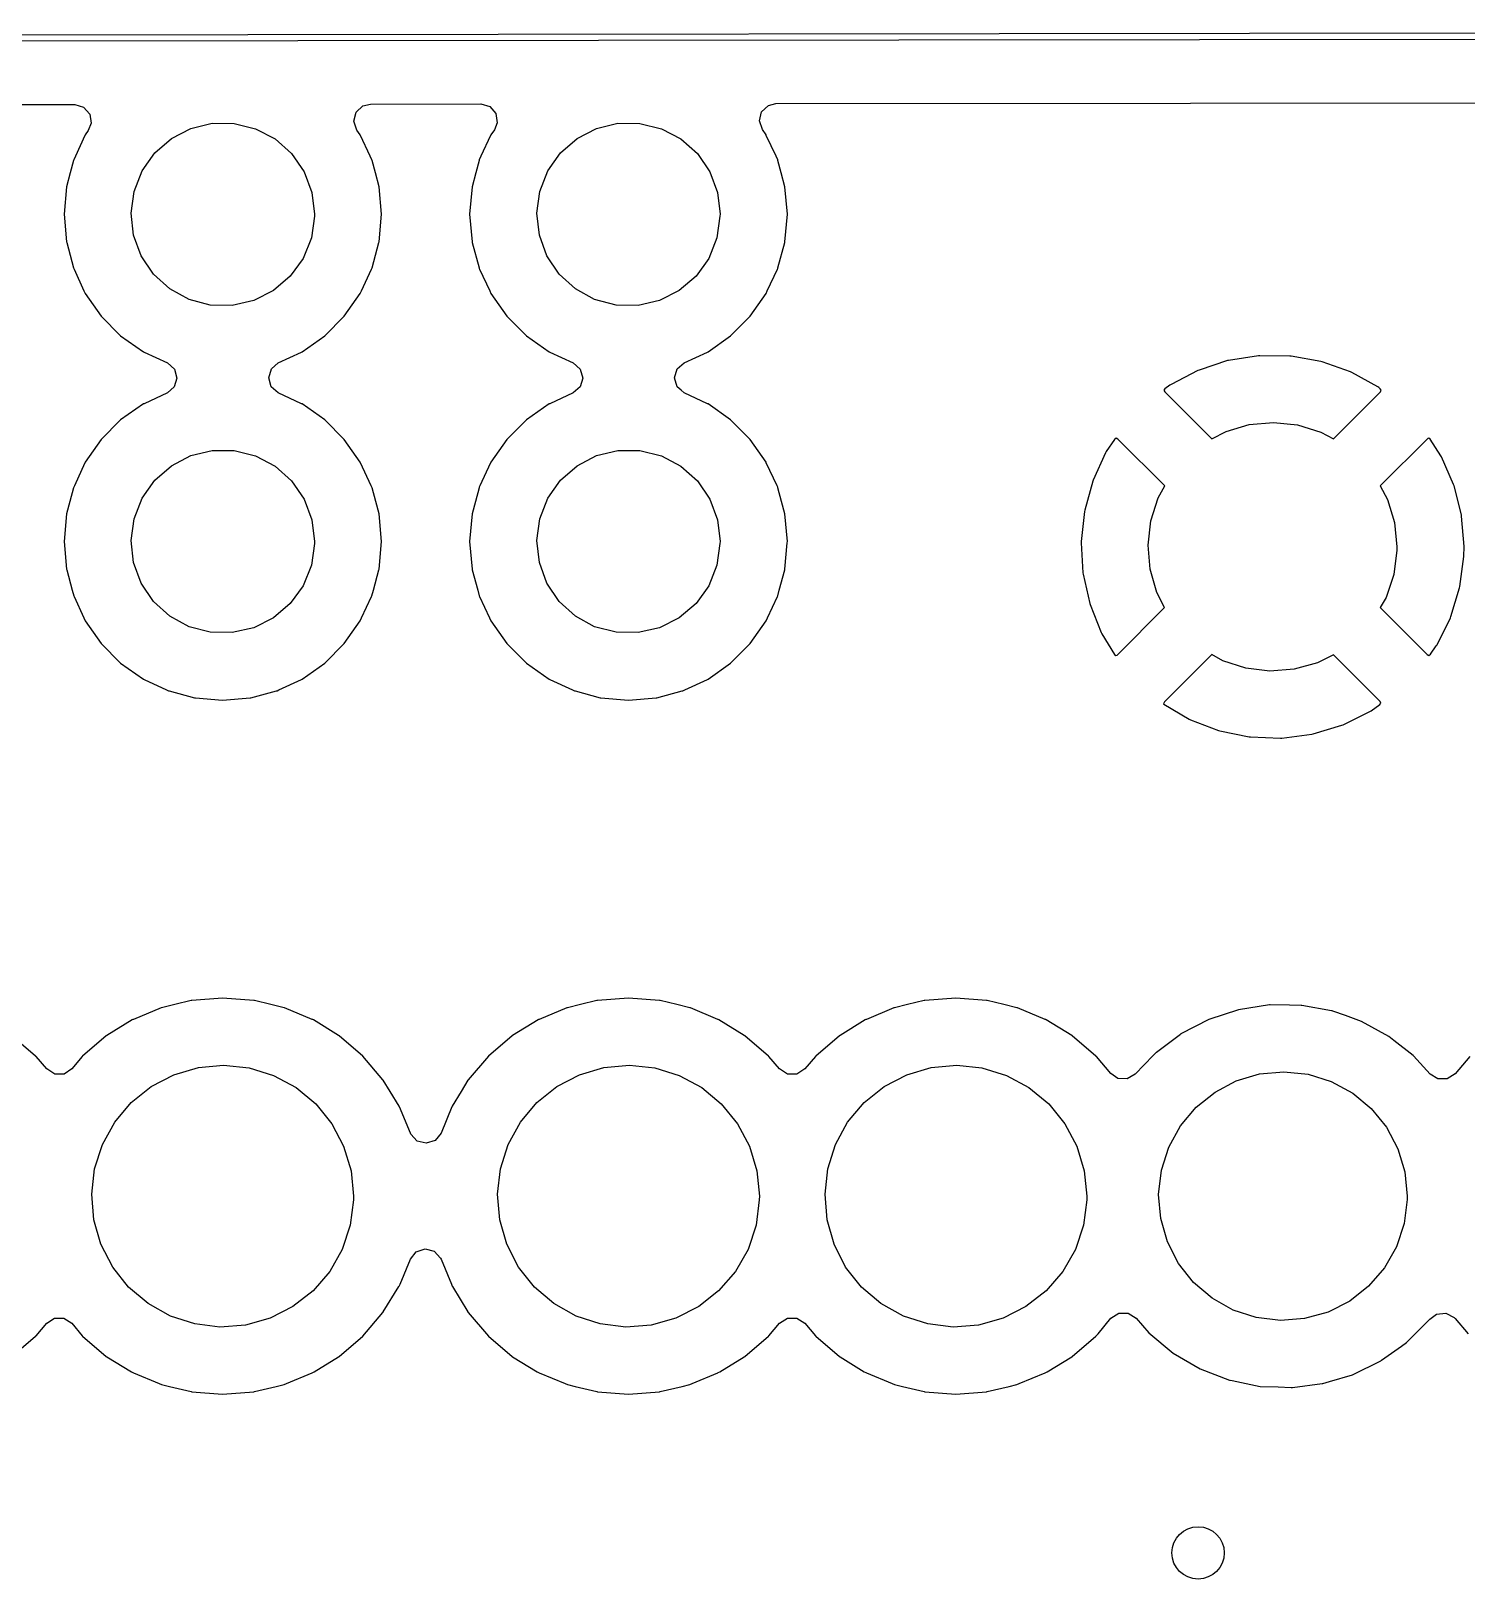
# Model space of a CAD drawing. Extents: x 0.3 to 11.5, y -8.2 to 3.2.
# Drawn here: x 10.3398 to 10.7714, y -1.6843 to -1.2187 of the extents above; entities that cross this region are included whole.
import ezdxf

# ---------------------------------------------------------------- set-up
doc = ezdxf.new("R2010")
doc.units = 0
doc.header["$MEASUREMENT"] = 0
doc.layers.add('BLACK', color=7, linetype='CONTINUOUS')

msp = doc.modelspace()

# ---------------------------------------------------------------- linework, layer by layer
at = {"layer": 'BLACK', "linetype": 'CONTINUOUS'}
for p, q in [((1.06674, -1.23051), (11.303, -1.2187)), ((11.302, -1.22067), (1.06772, -1.23248)), ((10.1319, -1.24106), (10.3529, -1.2408)), ((10.3529, -1.2408), (10.3556, -1.24159)), ((10.3556, -1.24159), (10.3575, -1.2437)), ((10.4376, -1.24314), (10.4396, -1.24123)), ((10.4396, -1.24123), (10.4419, -1.2407)), ((10.4419, -1.2407), (10.4751, -1.24066)), ((10.4751, -1.24066), (10.4778, -1.24144)), ((10.4778, -1.24144), (10.4796, -1.24355)), ((10.5589, -1.24571), (10.5595, -1.243)), ((10.5595, -1.243), (10.5616, -1.24109)), ((10.5616, -1.24109), (10.5638, -1.24056)), ((10.5638, -1.24056), (10.6885, -1.24041)), ((10.6885, -1.24041), (10.8691, -1.24021)), ((10.3579, -1.24646), (10.357, -1.24861)), ((10.3575, -1.2437), (10.3579, -1.24646)), ((10.3878, -1.24799), (10.3943, -1.24644)), ((10.3943, -1.24644), (10.4009, -1.24648)), ((10.4009, -1.24648), (10.4073, -1.24809)), ((10.4369, -1.24586), (10.4376, -1.24314)), ((10.4378, -1.2485), (10.4369, -1.24586)), ((10.48, -1.24632), (10.4792, -1.24847)), ((10.4796, -1.24355), (10.48, -1.24632)), ((10.5099, -1.24799), (10.5163, -1.24644)), ((10.5163, -1.24644), (10.5229, -1.24648)), ((10.5229, -1.24648), (10.5294, -1.24809)), ((10.5598, -1.24836), (10.5589, -1.24571)), ((10.356, -1.25013), (10.3531, -1.25637)), ((10.3561, -1.24994), (10.356, -1.25013)), ((10.356, -1.25013), (10.356, -1.25013)), ((10.357, -1.24861), (10.3561, -1.24994)), ((10.377, -1.25538), (10.382, -1.25103)), ((10.382, -1.25103), (10.3878, -1.24799)), ((10.4073, -1.24809), (10.4132, -1.25119)), ((10.4132, -1.25119), (10.4181, -1.25559)), ((10.4388, -1.24994), (10.4378, -1.2485)), ((10.4389, -1.25013), (10.4388, -1.24994)), ((10.4418, -1.25637), (10.4389, -1.25013)), ((10.4389, -1.25013), (10.4389, -1.25013)), ((10.478, -1.25013), (10.4751, -1.25637)), ((10.4781, -1.24994), (10.478, -1.25013)), ((10.478, -1.25013), (10.478, -1.25013)), ((10.4792, -1.24847), (10.4781, -1.24994)), ((10.499, -1.25538), (10.504, -1.25103)), ((10.504, -1.25103), (10.5099, -1.24799)), ((10.5294, -1.24809), (10.5352, -1.25119)), ((10.5352, -1.25119), (10.5402, -1.25559)), ((10.5609, -1.24994), (10.5598, -1.24836)), ((10.5609, -1.25013), (10.5609, -1.24994)), ((10.5639, -1.25637), (10.5609, -1.25013)), ((10.5609, -1.25013), (10.5609, -1.25013)), ((10.3531, -1.25637), (10.3526, -1.25748)), ((10.3732, -1.2608), (10.377, -1.25538)), ((10.4181, -1.25559), (10.4219, -1.26105)), ((10.4423, -1.25748), (10.4418, -1.25637)), ((10.4751, -1.25637), (10.4746, -1.25748)), ((10.4952, -1.2608), (10.499, -1.25538)), ((10.5402, -1.25559), (10.5439, -1.26105)), ((10.5644, -1.25748), (10.5639, -1.25637)), ((10.3515, -1.26136), (10.3504, -1.26553)), ((10.3525, -1.25769), (10.3515, -1.26136)), ((10.3526, -1.25748), (10.3525, -1.25769)), ((10.3525, -1.25769), (10.3525, -1.25769)), ((10.3708, -1.26697), (10.3732, -1.2608)), ((10.4219, -1.26105), (10.4242, -1.26725)), ((10.4424, -1.25769), (10.4423, -1.25748)), ((10.4434, -1.26136), (10.4424, -1.25769)), ((10.4424, -1.25769), (10.4424, -1.25769)), ((10.4445, -1.26553), (10.4434, -1.26136)), ((10.4736, -1.26136), (10.4725, -1.26553)), ((10.4746, -1.25769), (10.4736, -1.26136)), ((10.4746, -1.25748), (10.4746, -1.25769)), ((10.4746, -1.25769), (10.4746, -1.25769)), ((10.4928, -1.26697), (10.4952, -1.2608)), ((10.5439, -1.26105), (10.5463, -1.26725)), ((10.5644, -1.25769), (10.5644, -1.25748)), ((10.5654, -1.26136), (10.5644, -1.25769)), ((10.5644, -1.25769), (10.5644, -1.25769)), ((10.5665, -1.26553), (10.5654, -1.26136)), ((10.3504, -1.26553), (10.3497, -1.27382)), ((10.4452, -1.27382), (10.4445, -1.26553)), ((10.4725, -1.26553), (10.4717, -1.27382)), ((10.5673, -1.27382), (10.5665, -1.26553)), ((10.3699, -1.27353), (10.3708, -1.26697)), ((10.4242, -1.26725), (10.425, -1.27382)), ((10.4919, -1.27353), (10.4928, -1.26697)), ((10.5463, -1.26725), (10.5471, -1.27382)), ((10.3497, -1.27382), (10.3504, -1.28211)), ((10.3706, -1.28011), (10.3699, -1.27353)), ((10.425, -1.2744), (10.4241, -1.28095)), ((10.425, -1.27382), (10.425, -1.2744)), ((10.4445, -1.28211), (10.4452, -1.27382)), ((10.4717, -1.27382), (10.4725, -1.28211)), ((10.4927, -1.28011), (10.4919, -1.27353)), ((10.547, -1.2744), (10.5461, -1.28095)), ((10.5471, -1.27382), (10.547, -1.2744)), ((10.5665, -1.28211), (10.5673, -1.27382)), ((10.3729, -1.28633), (10.3706, -1.28011)), ((10.4949, -1.28633), (10.4927, -1.28011)), ((10.3504, -1.28211), (10.3505, -1.28232)), ((10.3505, -1.28232), (10.3505, -1.28232)), ((10.3505, -1.28232), (10.3525, -1.28993)), ((10.4241, -1.28095), (10.4216, -1.2871)), ((10.4424, -1.28993), (10.4444, -1.28232)), ((10.4444, -1.28232), (10.4445, -1.28211)), ((10.4444, -1.28232), (10.4444, -1.28232)), ((10.4725, -1.28211), (10.4725, -1.28232)), ((10.4725, -1.28232), (10.4725, -1.28232)), ((10.4725, -1.28232), (10.4746, -1.28993)), ((10.5461, -1.28095), (10.5436, -1.2871)), ((10.5644, -1.28993), (10.5665, -1.28232)), ((10.5665, -1.28232), (10.5665, -1.28211)), ((10.5665, -1.28232), (10.5665, -1.28232)), ((10.3766, -1.29183), (10.3729, -1.28633)), ((10.4216, -1.2871), (10.4177, -1.29247)), ((10.4986, -1.29183), (10.4949, -1.28633)), ((10.5436, -1.2871), (10.5398, -1.29247)), ((10.3525, -1.28993), (10.3526, -1.29015)), ((10.3526, -1.29015), (10.3527, -1.29035)), ((10.3527, -1.29035), (10.3527, -1.29035)), ((10.3527, -1.29035), (10.3557, -1.29689)), ((10.3815, -1.29628), (10.3766, -1.29183)), ((10.4177, -1.29247), (10.4127, -1.29677)), ((10.4392, -1.29689), (10.4422, -1.29035)), ((10.4422, -1.29035), (10.4423, -1.29015)), ((10.4422, -1.29035), (10.4422, -1.29035)), ((10.4423, -1.29015), (10.4424, -1.28993)), ((10.4746, -1.28993), (10.4746, -1.29015)), ((10.4746, -1.29015), (10.4747, -1.29035)), ((10.4747, -1.29035), (10.4747, -1.29035)), ((10.4747, -1.29035), (10.4778, -1.29689)), ((10.5035, -1.29628), (10.4986, -1.29183)), ((10.5398, -1.29247), (10.5347, -1.29677)), ((10.5612, -1.29689), (10.5643, -1.29035)), ((10.5643, -1.29035), (10.5644, -1.29015)), ((10.5643, -1.29035), (10.5643, -1.29035)), ((10.5644, -1.29015), (10.5644, -1.28993)), ((10.3557, -1.29689), (10.3561, -1.2977)), ((10.3561, -1.2977), (10.3609, -1.30452)), ((10.3873, -1.29944), (10.3815, -1.29628)), ((10.4127, -1.29677), (10.4068, -1.29975)), ((10.434, -1.30452), (10.4388, -1.2977)), ((10.4388, -1.2977), (10.4392, -1.29689)), ((10.4778, -1.29689), (10.4781, -1.2977)), ((10.4781, -1.2977), (10.4829, -1.30452)), ((10.5093, -1.29944), (10.5035, -1.29628)), ((10.5347, -1.29677), (10.5288, -1.29975)), ((10.5561, -1.30452), (10.5609, -1.2977)), ((10.5609, -1.2977), (10.5612, -1.29689)), ((10.3937, -1.30112), (10.3873, -1.29944)), ((10.4003, -1.30123), (10.3937, -1.30112)), ((10.4068, -1.29975), (10.4003, -1.30123)), ((10.5158, -1.30112), (10.5093, -1.29944)), ((10.5224, -1.30123), (10.5158, -1.30112)), ((10.5288, -1.29975), (10.5224, -1.30123)), ((10.3609, -1.30452), (10.3667, -1.31041)), ((10.4281, -1.31041), (10.434, -1.30452)), ((10.4829, -1.30452), (10.4888, -1.31041)), ((10.5502, -1.31041), (10.5561, -1.30452)), ((10.3667, -1.31041), (10.3736, -1.31518)), ((10.4213, -1.31518), (10.4281, -1.31041)), ((10.4888, -1.31041), (10.4956, -1.31518)), ((10.5434, -1.31518), (10.5502, -1.31041)), ((10.3736, -1.31518), (10.3738, -1.31527)), ((10.3738, -1.31527), (10.3738, -1.31527)), ((10.3738, -1.31527), (10.3808, -1.31854)), ((10.4141, -1.31854), (10.4211, -1.31527)), ((10.4211, -1.31527), (10.4213, -1.31518)), ((10.4211, -1.31527), (10.4211, -1.31527)), ((10.4956, -1.31518), (10.4958, -1.31527)), ((10.4958, -1.31527), (10.4958, -1.31527)), ((10.4958, -1.31527), (10.5028, -1.31854)), ((10.5362, -1.31854), (10.5432, -1.31527)), ((10.5432, -1.31527), (10.5434, -1.31518)), ((10.5432, -1.31527), (10.5432, -1.31527)), ((10.709, -1.31639), (10.7, -1.31776)), ((10.7094, -1.31636), (10.709, -1.31639)), ((10.7184, -1.31647), (10.7094, -1.31636)), ((10.7188, -1.31651), (10.7184, -1.31647)), ((10.7277, -1.3181), (10.7188, -1.31651)), ((10.3808, -1.31854), (10.3829, -1.32038)), ((10.3829, -1.32038), (10.3836, -1.32307)), ((10.4113, -1.32299), (10.4121, -1.32032)), ((10.4121, -1.32032), (10.4141, -1.31854)), ((10.5028, -1.31854), (10.5049, -1.32038)), ((10.5049, -1.32038), (10.5057, -1.32307)), ((10.5333, -1.32299), (10.5341, -1.32032)), ((10.5341, -1.32032), (10.5362, -1.31854)), ((10.6907, -1.32082), (10.6827, -1.32499)), ((10.6911, -1.32066), (10.6907, -1.32082)), ((10.6997, -1.31785), (10.6911, -1.32066)), ((10.7, -1.31776), (10.6997, -1.31785)), ((10.7281, -1.3182), (10.7277, -1.3181)), ((10.7366, -1.32121), (10.7281, -1.3182)), ((10.737, -1.32138), (10.7366, -1.32121)), ((10.7449, -1.32575), (10.737, -1.32138)), ((10.3828, -1.32575), (10.3808, -1.32753)), ((10.3836, -1.32307), (10.3828, -1.32575)), ((10.412, -1.32568), (10.4113, -1.32299)), ((10.4141, -1.32753), (10.412, -1.32568)), ((10.5049, -1.32575), (10.5028, -1.32753)), ((10.5057, -1.32307), (10.5049, -1.32575)), ((10.5341, -1.32568), (10.5333, -1.32299)), ((10.5353, -1.32677), (10.5341, -1.32568)), ((10.5362, -1.32753), (10.5353, -1.32677)), ((10.6808, -1.32633), (10.6805, -1.32677)), ((10.6805, -1.32677), (10.6808, -1.32726)), ((10.6823, -1.3252), (10.6808, -1.32633)), ((10.6827, -1.32499), (10.6823, -1.3252)), ((10.7452, -1.32597), (10.7449, -1.32575)), ((10.7456, -1.32629), (10.7452, -1.32597)), ((10.7459, -1.32671), (10.7456, -1.32629)), ((10.7457, -1.32721), (10.7459, -1.32671)), ((10.3736, -1.33088), (10.3667, -1.33566)), ((10.3738, -1.33079), (10.3736, -1.33088)), ((10.3808, -1.32753), (10.3738, -1.33079)), ((10.3738, -1.33079), (10.3738, -1.33079)), ((10.4211, -1.33079), (10.4141, -1.32753)), ((10.4213, -1.33088), (10.4211, -1.33079)), ((10.4211, -1.33079), (10.4211, -1.33079)), ((10.4281, -1.33566), (10.4213, -1.33088)), ((10.4956, -1.33088), (10.4888, -1.33566)), ((10.4958, -1.33079), (10.4956, -1.33088)), ((10.5028, -1.32753), (10.4958, -1.33079)), ((10.4958, -1.33079), (10.4958, -1.33079)), ((10.5432, -1.33079), (10.5362, -1.32753)), ((10.5434, -1.33088), (10.5432, -1.33079)), ((10.5432, -1.33079), (10.5432, -1.33079)), ((10.5502, -1.33566), (10.5434, -1.33088)), ((10.6808, -1.32726), (10.6949, -1.34138)), ((10.7315, -1.34139), (10.7457, -1.32721)), ((10.3667, -1.33566), (10.3609, -1.34154)), ((10.434, -1.34154), (10.4281, -1.33566)), ((10.4888, -1.33566), (10.4829, -1.34154)), ((10.5561, -1.34154), (10.5502, -1.33566)), ((10.6949, -1.34138), (10.6992, -1.33914)), ((10.6992, -1.33914), (10.7062, -1.33708)), ((10.7062, -1.33708), (10.7135, -1.33642)), ((10.7135, -1.33642), (10.7207, -1.33718)), ((10.7207, -1.33718), (10.7277, -1.33934)), ((10.7277, -1.33934), (10.7315, -1.34139)), ((10.3609, -1.34154), (10.3561, -1.34836)), ((10.3878, -1.34641), (10.3943, -1.34487)), ((10.3943, -1.34487), (10.4009, -1.3449)), ((10.4009, -1.3449), (10.4073, -1.34652)), ((10.4388, -1.34836), (10.434, -1.34154)), ((10.4829, -1.34154), (10.4781, -1.34836)), ((10.5099, -1.34641), (10.5163, -1.34487)), ((10.5163, -1.34487), (10.5229, -1.3449)), ((10.5229, -1.3449), (10.5294, -1.34652)), ((10.5609, -1.34836), (10.5561, -1.34154)), ((10.6632, -1.3452), (10.663, -1.34555)), ((10.6657, -1.34155), (10.6632, -1.3452)), ((10.6662, -1.34117), (10.6657, -1.34155)), ((10.6667, -1.34142), (10.6662, -1.34117)), ((10.6808, -1.35554), (10.6667, -1.34142)), ((10.7599, -1.3413), (10.7456, -1.35553)), ((10.7602, -1.34113), (10.7599, -1.3413)), ((10.7606, -1.34149), (10.7602, -1.34113)), ((10.7638, -1.34643), (10.7606, -1.34149)), ((10.356, -1.34856), (10.3528, -1.35545)), ((10.3561, -1.34836), (10.356, -1.34856)), ((10.356, -1.34856), (10.356, -1.34856)), ((10.377, -1.3538), (10.382, -1.34945)), ((10.382, -1.34945), (10.3878, -1.34641)), ((10.4073, -1.34652), (10.4132, -1.34961)), ((10.4132, -1.34961), (10.4181, -1.35402)), ((10.4389, -1.34856), (10.4388, -1.34836)), ((10.4421, -1.35545), (10.4389, -1.34856)), ((10.4389, -1.34856), (10.4389, -1.34856)), ((10.478, -1.34856), (10.4748, -1.35545)), ((10.4781, -1.34836), (10.478, -1.34856)), ((10.478, -1.34856), (10.478, -1.34856)), ((10.499, -1.3538), (10.504, -1.34945)), ((10.504, -1.34945), (10.5099, -1.34641)), ((10.5294, -1.34652), (10.5352, -1.34961)), ((10.5352, -1.34961), (10.5402, -1.35402)), ((10.5609, -1.34856), (10.5609, -1.34836)), ((10.5642, -1.35545), (10.5609, -1.34856)), ((10.5609, -1.34856), (10.5609, -1.34856)), ((10.663, -1.34555), (10.6592, -1.35375)), ((10.764, -1.34679), (10.7638, -1.34643)), ((10.7676, -1.35507), (10.764, -1.34679)), ((10.3732, -1.35922), (10.377, -1.3538)), ((10.4181, -1.35402), (10.4219, -1.35948)), ((10.4952, -1.35922), (10.499, -1.3538)), ((10.5402, -1.35402), (10.5439, -1.35948)), ((10.6591, -1.35413), (10.6567, -1.36283)), ((10.6592, -1.35375), (10.6591, -1.35413)), ((10.3525, -1.35612), (10.3507, -1.36283)), ((10.3526, -1.35591), (10.3525, -1.35612)), ((10.3525, -1.35612), (10.3525, -1.35612)), ((10.3528, -1.35545), (10.3526, -1.35591)), ((10.3708, -1.36539), (10.3732, -1.35922)), ((10.4423, -1.35591), (10.4421, -1.35545)), ((10.4424, -1.35612), (10.4423, -1.35591)), ((10.4442, -1.36283), (10.4424, -1.35612)), ((10.4424, -1.35612), (10.4424, -1.35612)), ((10.4746, -1.35612), (10.4728, -1.36283)), ((10.4748, -1.35545), (10.4746, -1.35591)), ((10.4746, -1.35591), (10.4746, -1.35612)), ((10.4746, -1.35612), (10.4746, -1.35612)), ((10.4928, -1.36539), (10.4952, -1.35922)), ((10.5644, -1.35591), (10.5642, -1.35545)), ((10.5644, -1.35612), (10.5644, -1.35591)), ((10.5662, -1.36283), (10.5644, -1.35612)), ((10.5644, -1.35612), (10.5644, -1.35612)), ((10.6766, -1.36604), (10.6788, -1.35908)), ((10.6788, -1.35908), (10.6808, -1.35554)), ((10.7456, -1.35553), (10.7478, -1.35957)), ((10.7678, -1.35545), (10.7676, -1.35507)), ((10.77, -1.36421), (10.7678, -1.35545)), ((10.3504, -1.36395), (10.3497, -1.37224)), ((10.3507, -1.36283), (10.3504, -1.36395)), ((10.4219, -1.35948), (10.4242, -1.36567)), ((10.4445, -1.36395), (10.4442, -1.36283)), ((10.4452, -1.37224), (10.4445, -1.36395)), ((10.4725, -1.36395), (10.4717, -1.37224)), ((10.4728, -1.36283), (10.4725, -1.36395)), ((10.5439, -1.35948), (10.5463, -1.36567)), ((10.5665, -1.36395), (10.5662, -1.36283)), ((10.5673, -1.37224), (10.5665, -1.36395)), ((10.6566, -1.36323), (10.6556, -1.37221)), ((10.6567, -1.36283), (10.6566, -1.36323)), ((10.7478, -1.35957), (10.7499, -1.36655)), ((10.3699, -1.37196), (10.3708, -1.36539)), ((10.4242, -1.36567), (10.425, -1.37224)), ((10.4919, -1.37196), (10.4928, -1.36539)), ((10.5463, -1.36567), (10.5471, -1.37224)), ((10.6758, -1.3733), (10.6766, -1.36604)), ((10.7499, -1.36655), (10.7506, -1.37382)), ((10.77, -1.36461), (10.77, -1.36421)), ((10.7708, -1.37369), (10.77, -1.36461)), ((10.3497, -1.37224), (10.3504, -1.38054)), ((10.3706, -1.37854), (10.3699, -1.37196)), ((10.425, -1.37282), (10.4241, -1.37938)), ((10.425, -1.37224), (10.425, -1.37282)), ((10.4445, -1.38054), (10.4452, -1.37224)), ((10.4717, -1.37224), (10.4725, -1.38054)), ((10.4927, -1.37854), (10.4919, -1.37196)), ((10.547, -1.37282), (10.5461, -1.37938)), ((10.5471, -1.37224), (10.547, -1.37282)), ((10.5665, -1.38054), (10.5672, -1.37261)), ((10.5672, -1.37261), (10.5673, -1.37224)), ((10.6556, -1.37221), (10.6556, -1.37261)), ((10.6556, -1.37261), (10.6561, -1.38163)), ((10.6764, -1.38057), (10.6758, -1.3733)), ((10.7506, -1.37486), (10.7497, -1.38211)), ((10.7506, -1.37382), (10.7506, -1.37486)), ((10.7695, -1.38579), (10.7707, -1.37676)), ((10.7707, -1.3765), (10.7708, -1.37395)), ((10.7707, -1.37676), (10.7707, -1.3765)), ((10.7708, -1.37395), (10.7708, -1.37369)), ((10.3504, -1.38054), (10.3505, -1.38075)), ((10.3505, -1.38075), (10.3505, -1.38075)), ((10.3505, -1.38075), (10.3521, -1.38687)), ((10.3729, -1.38476), (10.3706, -1.37854)), ((10.4241, -1.37938), (10.4216, -1.38552)), ((10.4428, -1.38687), (10.4444, -1.38075)), ((10.4444, -1.38075), (10.4445, -1.38054)), ((10.4444, -1.38075), (10.4444, -1.38075)), ((10.4725, -1.38054), (10.4725, -1.38075)), ((10.4725, -1.38075), (10.4725, -1.38075)), ((10.4725, -1.38075), (10.4742, -1.38687)), ((10.4949, -1.38476), (10.4927, -1.37854)), ((10.5461, -1.37938), (10.5436, -1.38552)), ((10.5648, -1.38687), (10.5665, -1.38075)), ((10.5665, -1.38075), (10.5665, -1.38054)), ((10.5665, -1.38075), (10.5665, -1.38075)), ((10.6561, -1.38163), (10.6562, -1.38203)), ((10.6562, -1.38203), (10.6582, -1.39084)), ((10.6784, -1.38759), (10.6764, -1.38057)), ((10.7497, -1.38211), (10.7474, -1.38903)), ((10.3521, -1.38687), (10.3526, -1.38858)), ((10.3766, -1.39025), (10.3729, -1.38476)), ((10.4216, -1.38552), (10.4177, -1.3909)), ((10.4423, -1.38858), (10.4428, -1.38687)), ((10.4742, -1.38687), (10.4746, -1.38858)), ((10.4986, -1.39025), (10.4949, -1.38476)), ((10.5436, -1.38552), (10.5398, -1.3909)), ((10.5644, -1.38858), (10.5648, -1.38687)), ((10.7668, -1.39483), (10.7694, -1.38619)), ((10.7694, -1.38619), (10.7695, -1.38579)), ((10.3526, -1.38858), (10.3527, -1.38878)), ((10.3527, -1.38878), (10.3527, -1.38878)), ((10.3527, -1.38878), (10.3557, -1.3952)), ((10.3815, -1.39471), (10.3766, -1.39025)), ((10.4177, -1.3909), (10.4127, -1.3952)), ((10.4392, -1.3952), (10.4422, -1.38878)), ((10.4422, -1.38878), (10.4423, -1.38858)), ((10.4422, -1.38878), (10.4422, -1.38878)), ((10.4746, -1.38858), (10.4747, -1.38878)), ((10.4747, -1.38878), (10.4747, -1.38878)), ((10.4747, -1.38878), (10.4777, -1.3952)), ((10.5035, -1.39471), (10.4986, -1.39025)), ((10.5398, -1.3909), (10.5347, -1.3952)), ((10.5613, -1.3952), (10.5643, -1.38878)), ((10.5643, -1.38878), (10.5644, -1.38858)), ((10.5643, -1.38878), (10.5643, -1.38878)), ((10.6582, -1.39084), (10.6583, -1.39123)), ((10.6583, -1.39123), (10.6617, -1.3996)), ((10.6807, -1.39212), (10.6784, -1.38759)), ((10.7474, -1.38903), (10.7456, -1.3921)), ((10.3557, -1.3952), (10.3561, -1.39612)), ((10.3561, -1.39612), (10.3609, -1.40294)), ((10.3873, -1.39787), (10.3815, -1.39471)), ((10.4127, -1.3952), (10.4068, -1.39817)), ((10.434, -1.40294), (10.4388, -1.39612)), ((10.4388, -1.39612), (10.4392, -1.3952)), ((10.4777, -1.3952), (10.4781, -1.39612)), ((10.4781, -1.39612), (10.4829, -1.40294)), ((10.5093, -1.39787), (10.5035, -1.39471)), ((10.5347, -1.3952), (10.5288, -1.39817)), ((10.5561, -1.40294), (10.5609, -1.39612)), ((10.5609, -1.39612), (10.5613, -1.3952)), ((10.6665, -1.40641), (10.6807, -1.39212)), ((10.7456, -1.3921), (10.7597, -1.40622)), ((10.7627, -1.4033), (10.7667, -1.3952)), ((10.7667, -1.3952), (10.7668, -1.39483)), ((10.3937, -1.39955), (10.3873, -1.39787)), ((10.4003, -1.39965), (10.3937, -1.39955)), ((10.4068, -1.39817), (10.4003, -1.39965)), ((10.5158, -1.39955), (10.5093, -1.39787)), ((10.5224, -1.39965), (10.5158, -1.39955)), ((10.5288, -1.39817), (10.5224, -1.39965)), ((10.6617, -1.3996), (10.6619, -1.39996)), ((10.6619, -1.39996), (10.6657, -1.40619)), ((10.3609, -1.40294), (10.3667, -1.40883)), ((10.4281, -1.40883), (10.434, -1.40294)), ((10.4829, -1.40294), (10.4888, -1.40883)), ((10.5502, -1.40883), (10.5561, -1.40294)), ((10.7607, -1.40612), (10.7624, -1.40365)), ((10.7624, -1.40365), (10.7627, -1.4033)), ((10.3667, -1.40883), (10.3736, -1.41361)), ((10.4213, -1.41361), (10.4281, -1.40883)), ((10.4888, -1.40883), (10.4956, -1.41361)), ((10.5434, -1.41361), (10.5502, -1.40883)), ((10.6657, -1.40619), (10.6661, -1.40656)), ((10.6661, -1.40656), (10.6665, -1.40641)), ((10.6949, -1.40624), (10.6807, -1.4205)), ((10.6982, -1.40809), (10.6949, -1.40624)), ((10.7052, -1.41035), (10.6982, -1.40809)), ((10.7124, -1.41121), (10.7052, -1.41035)), ((10.7267, -1.40869), (10.7197, -1.41065)), ((10.7315, -1.40627), (10.7267, -1.40869)), ((10.7456, -1.42034), (10.7315, -1.40627)), ((10.7597, -1.40622), (10.7602, -1.40648)), ((10.7602, -1.40648), (10.7607, -1.40612)), ((10.3736, -1.41361), (10.3738, -1.4137)), ((10.3738, -1.4137), (10.3738, -1.4137)), ((10.3738, -1.4137), (10.3805, -1.41686)), ((10.4143, -1.41686), (10.4211, -1.4137)), ((10.4211, -1.4137), (10.4213, -1.41361)), ((10.4211, -1.4137), (10.4211, -1.4137)), ((10.4956, -1.41361), (10.4958, -1.4137)), ((10.4958, -1.4137), (10.4958, -1.4137)), ((10.4958, -1.4137), (10.5026, -1.41686)), ((10.5364, -1.41686), (10.5432, -1.4137)), ((10.5432, -1.4137), (10.5434, -1.41361)), ((10.5432, -1.4137), (10.5432, -1.4137)), ((10.7197, -1.41065), (10.7124, -1.41121)), ((10.3805, -1.41686), (10.3811, -1.41712)), ((10.3811, -1.41712), (10.3813, -1.41718)), ((10.3813, -1.41718), (10.3813, -1.41718)), ((10.3813, -1.41718), (10.3889, -1.41922)), ((10.3889, -1.41922), (10.3889, -1.41922)), ((10.3889, -1.41922), (10.3892, -1.41928)), ((10.3892, -1.41928), (10.3974, -1.42)), ((10.3974, -1.42), (10.4057, -1.41928)), ((10.4057, -1.41928), (10.4059, -1.41922)), ((10.4059, -1.41922), (10.4136, -1.41718)), ((10.4059, -1.41922), (10.4059, -1.41922)), ((10.4136, -1.41718), (10.4138, -1.41712)), ((10.4136, -1.41718), (10.4136, -1.41718)), ((10.4138, -1.41712), (10.4143, -1.41686)), ((10.5026, -1.41686), (10.5032, -1.41712)), ((10.5032, -1.41712), (10.5034, -1.41718)), ((10.5034, -1.41718), (10.5034, -1.41718)), ((10.5034, -1.41718), (10.511, -1.41922)), ((10.511, -1.41922), (10.511, -1.41922)), ((10.511, -1.41922), (10.5112, -1.41928)), ((10.5112, -1.41928), (10.5195, -1.42)), ((10.5195, -1.42), (10.5278, -1.41928)), ((10.5278, -1.41928), (10.528, -1.41922)), ((10.528, -1.41922), (10.5356, -1.41718)), ((10.528, -1.41922), (10.528, -1.41922)), ((10.5356, -1.41718), (10.5358, -1.41712)), ((10.5356, -1.41718), (10.5356, -1.41718)), ((10.5358, -1.41712), (10.5364, -1.41686)), ((10.6807, -1.4205), (10.6804, -1.42102)), ((10.6804, -1.42102), (10.6805, -1.4212)), ((10.6805, -1.4212), (10.6881, -1.42566)), ((10.7344, -1.42736), (10.7425, -1.42338)), ((10.7425, -1.42338), (10.7429, -1.42318)), ((10.7429, -1.42318), (10.7455, -1.42128)), ((10.7455, -1.42128), (10.7458, -1.42086)), ((10.7458, -1.42086), (10.7456, -1.42034)), ((10.6881, -1.42566), (10.6885, -1.42584)), ((10.6885, -1.42584), (10.6969, -1.42906)), ((10.6969, -1.42906), (10.6973, -1.42917)), ((10.6973, -1.42917), (10.7062, -1.43097)), ((10.7254, -1.4301), (10.734, -1.4275)), ((10.734, -1.4275), (10.7344, -1.42736)), ((10.7062, -1.43097), (10.7066, -1.43102)), ((10.7066, -1.43102), (10.7156, -1.43135)), ((10.7156, -1.43135), (10.716, -1.43133)), ((10.716, -1.43133), (10.725, -1.43018)), ((10.725, -1.43018), (10.7254, -1.4301)), ((10.3789, -1.51251), (10.3706, -1.51594)), ((10.379, -1.51244), (10.3789, -1.51251)), ((10.3789, -1.51251), (10.3789, -1.51251)), ((10.383, -1.5115), (10.379, -1.51244)), ((10.3879, -1.5103), (10.383, -1.5115)), ((10.3881, -1.51025), (10.3879, -1.5103)), ((10.3879, -1.5103), (10.3879, -1.5103)), ((10.3974, -1.50952), (10.3881, -1.51025)), ((10.4068, -1.51025), (10.3974, -1.50952)), ((10.407, -1.5103), (10.4068, -1.51025)), ((10.4119, -1.5115), (10.407, -1.5103)), ((10.407, -1.5103), (10.407, -1.5103)), ((10.4159, -1.51244), (10.4119, -1.5115)), ((10.416, -1.51251), (10.4159, -1.51244)), ((10.4243, -1.51594), (10.416, -1.51251)), ((10.416, -1.51251), (10.416, -1.51251)), ((10.5009, -1.51251), (10.4926, -1.51594)), ((10.5011, -1.51244), (10.5009, -1.51251)), ((10.5009, -1.51251), (10.5009, -1.51251)), ((10.505, -1.5115), (10.5011, -1.51244)), ((10.51, -1.5103), (10.505, -1.5115)), ((10.5102, -1.51025), (10.51, -1.5103)), ((10.51, -1.5103), (10.51, -1.5103)), ((10.5195, -1.50952), (10.5102, -1.51025)), ((10.5288, -1.51025), (10.5195, -1.50952)), ((10.529, -1.5103), (10.5288, -1.51025)), ((10.534, -1.5115), (10.529, -1.5103)), ((10.529, -1.5103), (10.529, -1.5103)), ((10.5379, -1.51244), (10.534, -1.5115)), ((10.5381, -1.51251), (10.5379, -1.51244)), ((10.5464, -1.51594), (10.5381, -1.51251)), ((10.5381, -1.51251), (10.5381, -1.51251)), ((10.5993, -1.51251), (10.5911, -1.51594)), ((10.5995, -1.51244), (10.5993, -1.51251)), ((10.5993, -1.51251), (10.5993, -1.51251)), ((10.6034, -1.5115), (10.5995, -1.51244)), ((10.6084, -1.5103), (10.6034, -1.5115)), ((10.6086, -1.51025), (10.6084, -1.5103)), ((10.6084, -1.5103), (10.6084, -1.5103)), ((10.6179, -1.50952), (10.6086, -1.51025)), ((10.6272, -1.51025), (10.6179, -1.50952)), ((10.6274, -1.5103), (10.6272, -1.51025)), ((10.6324, -1.5115), (10.6274, -1.5103)), ((10.6274, -1.5103), (10.6274, -1.5103)), ((10.6363, -1.51244), (10.6324, -1.5115)), ((10.6365, -1.51251), (10.6363, -1.51244)), ((10.6448, -1.51594), (10.6365, -1.51251)), ((10.6365, -1.51251), (10.6365, -1.51251)), ((10.703, -1.51304), (10.694, -1.51598)), ((10.7123, -1.51162), (10.703, -1.51304)), ((10.7125, -1.51162), (10.7123, -1.51162)), ((10.7183, -1.51169), (10.7125, -1.51162)), ((10.7125, -1.51162), (10.7125, -1.51162)), ((10.7218, -1.51173), (10.7183, -1.51169)), ((10.722, -1.51177), (10.7218, -1.51173)), ((10.7309, -1.51335), (10.722, -1.51177)), ((10.722, -1.51177), (10.722, -1.51177)), ((10.3702, -1.51612), (10.3626, -1.5208)), ((10.3704, -1.51601), (10.3702, -1.51612)), ((10.3706, -1.51594), (10.3704, -1.51601)), ((10.3706, -1.51594), (10.3706, -1.51594)), ((10.4245, -1.51601), (10.4243, -1.51594)), ((10.4243, -1.51594), (10.4243, -1.51594)), ((10.4247, -1.51612), (10.4245, -1.51601)), ((10.4323, -1.5208), (10.4247, -1.51612)), ((10.4923, -1.51612), (10.4846, -1.5208)), ((10.4924, -1.51601), (10.4923, -1.51612)), ((10.4926, -1.51594), (10.4924, -1.51601)), ((10.4926, -1.51594), (10.4926, -1.51594)), ((10.5465, -1.51601), (10.5464, -1.51594)), ((10.5464, -1.51594), (10.5464, -1.51594)), ((10.5467, -1.51612), (10.5465, -1.51601)), ((10.5543, -1.5208), (10.5467, -1.51612)), ((10.5907, -1.51612), (10.5831, -1.5208)), ((10.5909, -1.51601), (10.5907, -1.51612)), ((10.5911, -1.51594), (10.5909, -1.51601)), ((10.5911, -1.51594), (10.5911, -1.51594)), ((10.645, -1.51601), (10.6448, -1.51594)), ((10.6448, -1.51594), (10.6448, -1.51594)), ((10.6451, -1.51612), (10.645, -1.51601)), ((10.6528, -1.5208), (10.6451, -1.51612)), ((10.694, -1.51598), (10.6856, -1.52034)), ((10.7311, -1.51339), (10.7309, -1.51335)), ((10.7309, -1.51335), (10.7309, -1.51335)), ((10.7313, -1.51346), (10.7311, -1.51339)), ((10.7351, -1.51481), (10.7313, -1.51346)), ((10.7313, -1.51346), (10.7313, -1.51346)), ((10.74, -1.51654), (10.7351, -1.51481)), ((10.7482, -1.5211), (10.74, -1.51654)), ((10.3411, -1.52697), (10.334, -1.5209)), ((10.3624, -1.5209), (10.3553, -1.52697)), ((10.3626, -1.5208), (10.3624, -1.5209)), ((10.3626, -1.5208), (10.3626, -1.5208)), ((10.4325, -1.5209), (10.4323, -1.5208)), ((10.4323, -1.5208), (10.4323, -1.5208)), ((10.4396, -1.52697), (10.4325, -1.5209)), ((10.4845, -1.5209), (10.4774, -1.52697)), ((10.4846, -1.5208), (10.4845, -1.5209)), ((10.4846, -1.5208), (10.4846, -1.5208)), ((10.5545, -1.5209), (10.5543, -1.5208)), ((10.5543, -1.5208), (10.5543, -1.5208)), ((10.5616, -1.52697), (10.5545, -1.5209)), ((10.5829, -1.5209), (10.5758, -1.52697)), ((10.5831, -1.5208), (10.5829, -1.5209)), ((10.5831, -1.5208), (10.5831, -1.5208)), ((10.6529, -1.5209), (10.6528, -1.5208)), ((10.6528, -1.5208), (10.6528, -1.5208)), ((10.66, -1.52697), (10.6529, -1.5209)), ((10.6855, -1.52046), (10.6783, -1.52589)), ((10.6856, -1.52034), (10.6855, -1.52046)), ((10.6855, -1.52046), (10.6855, -1.52046)), ((10.7497, -1.52227), (10.7482, -1.5211)), ((10.7555, -1.52683), (10.7497, -1.52227)), ((10.3413, -1.52712), (10.3411, -1.52697)), ((10.3553, -1.52697), (10.3552, -1.52712)), ((10.4456, -1.53408), (10.4396, -1.52697)), ((10.4774, -1.52697), (10.4713, -1.53408)), ((10.5617, -1.52712), (10.5616, -1.52697)), ((10.5758, -1.52697), (10.5757, -1.52712)), ((10.6602, -1.52712), (10.66, -1.52697)), ((10.6773, -1.52683), (10.6719, -1.53246)), ((10.6781, -1.52601), (10.6773, -1.52683)), ((10.6783, -1.52589), (10.6781, -1.52601)), ((10.7556, -1.52696), (10.7555, -1.52683)), ((10.7555, -1.52683), (10.7555, -1.52683)), ((10.7606, -1.53244), (10.7556, -1.52696)), ((10.3445, -1.53085), (10.3413, -1.52712)), ((10.3413, -1.52712), (10.3413, -1.52712)), ((10.3469, -1.5324), (10.3445, -1.53085)), ((10.352, -1.53085), (10.3497, -1.53238)), ((10.3552, -1.52712), (10.352, -1.53085)), ((10.3552, -1.52712), (10.3552, -1.52712)), ((10.3827, -1.53259), (10.3901, -1.53042)), ((10.3901, -1.53042), (10.3977, -1.52973)), ((10.3977, -1.52973), (10.4054, -1.53053)), ((10.4054, -1.53053), (10.4127, -1.5328)), ((10.5047, -1.53259), (10.5121, -1.53042)), ((10.5121, -1.53042), (10.5198, -1.52973)), ((10.5198, -1.52973), (10.5274, -1.53053)), ((10.5274, -1.53053), (10.5347, -1.5328)), ((10.5649, -1.53085), (10.5617, -1.52712)), ((10.5617, -1.52712), (10.5617, -1.52712)), ((10.5673, -1.5324), (10.5649, -1.53085)), ((10.5725, -1.53085), (10.5701, -1.53238)), ((10.5757, -1.52712), (10.5725, -1.53085)), ((10.5757, -1.52712), (10.5757, -1.52712)), ((10.6032, -1.53259), (10.6105, -1.53042)), ((10.6105, -1.53042), (10.6182, -1.52973)), ((10.6182, -1.52973), (10.6258, -1.53053)), ((10.6258, -1.53053), (10.6332, -1.5328)), ((10.6646, -1.53226), (10.6602, -1.52712)), ((10.7725, -1.52712), (10.7681, -1.53232)), ((10.3497, -1.53238), (10.3469, -1.5324)), ((10.3699, -1.54097), (10.3759, -1.53615)), ((10.3759, -1.53615), (10.3827, -1.53259)), ((10.4127, -1.5328), (10.4195, -1.53646)), ((10.4457, -1.53424), (10.4456, -1.53408)), ((10.4478, -1.53764), (10.4457, -1.53424)), ((10.4457, -1.53424), (10.4457, -1.53424)), ((10.4712, -1.53424), (10.4691, -1.53764)), ((10.4713, -1.53408), (10.4712, -1.53424)), ((10.4712, -1.53424), (10.4712, -1.53424)), ((10.4919, -1.54097), (10.4979, -1.53615)), ((10.4979, -1.53615), (10.5047, -1.53259)), ((10.5347, -1.5328), (10.5415, -1.53646)), ((10.5701, -1.53238), (10.5673, -1.5324)), ((10.5904, -1.54097), (10.5964, -1.53615)), ((10.5964, -1.53615), (10.6032, -1.53259)), ((10.6332, -1.5328), (10.6399, -1.53646)), ((10.6667, -1.53372), (10.6646, -1.53226)), ((10.6695, -1.53386), (10.6667, -1.53372)), ((10.6719, -1.53246), (10.6695, -1.53386)), ((10.6959, -1.5378), (10.7023, -1.53442)), ((10.7023, -1.53442), (10.7093, -1.53236)), ((10.7093, -1.53236), (10.7166, -1.53169)), ((10.7166, -1.53169), (10.7239, -1.53246)), ((10.7239, -1.53246), (10.7308, -1.53462)), ((10.7308, -1.53462), (10.7373, -1.53809)), ((10.7629, -1.53387), (10.7606, -1.53244)), ((10.7657, -1.53385), (10.7629, -1.53387)), ((10.7681, -1.53232), (10.7657, -1.53385)), ((10.365, -1.54685), (10.3699, -1.54097)), ((10.4195, -1.53646), (10.4254, -1.54135)), ((10.4505, -1.54205), (10.4478, -1.53764)), ((10.4691, -1.53764), (10.4664, -1.54205)), ((10.487, -1.54685), (10.4919, -1.54097)), ((10.5415, -1.53646), (10.5474, -1.54135)), ((10.5854, -1.54685), (10.5904, -1.54097)), ((10.6399, -1.53646), (10.6459, -1.54135)), ((10.6902, -1.54237), (10.6959, -1.5378)), ((10.7373, -1.53809), (10.7429, -1.54274)), ((10.4254, -1.54135), (10.4302, -1.54731)), ((10.4506, -1.54223), (10.4505, -1.54205)), ((10.4539, -1.55016), (10.4506, -1.54223)), ((10.4506, -1.54223), (10.4506, -1.54223)), ((10.4663, -1.54223), (10.4631, -1.55016)), ((10.4664, -1.54205), (10.4663, -1.54223)), ((10.4663, -1.54223), (10.4663, -1.54223)), ((10.5474, -1.54135), (10.5523, -1.54731)), ((10.6459, -1.54135), (10.6507, -1.54731)), ((10.6855, -1.54796), (10.6902, -1.54237)), ((10.7429, -1.54274), (10.7475, -1.5484)), ((10.3613, -1.55358), (10.365, -1.54685)), ((10.4302, -1.54731), (10.4338, -1.55409)), ((10.454, -1.55048), (10.4539, -1.55016)), ((10.4631, -1.55016), (10.4613, -1.55234)), ((10.4833, -1.55358), (10.487, -1.54685)), ((10.5523, -1.54731), (10.5559, -1.55409)), ((10.5817, -1.55358), (10.5854, -1.54685)), ((10.6507, -1.54731), (10.6543, -1.55409)), ((10.682, -1.55436), (10.6855, -1.54796)), ((10.7475, -1.5484), (10.7509, -1.55484)), ((10.3589, -1.56091), (10.3613, -1.55358)), ((10.4338, -1.55409), (10.4361, -1.56145)), ((10.4559, -1.55253), (10.454, -1.55048)), ((10.4586, -1.55322), (10.4559, -1.55253)), ((10.4613, -1.55234), (10.4586, -1.55322)), ((10.481, -1.56091), (10.4833, -1.55358)), ((10.5559, -1.55409), (10.5581, -1.56145)), ((10.5794, -1.56091), (10.5817, -1.55358)), ((10.6543, -1.55409), (10.6565, -1.56145)), ((10.6798, -1.56132), (10.682, -1.55436)), ((10.7509, -1.55484), (10.753, -1.56183)), ((10.3581, -1.56854), (10.3589, -1.56091)), ((10.4361, -1.56145), (10.4368, -1.56909)), ((10.4801, -1.56854), (10.481, -1.56091)), ((10.5581, -1.56145), (10.5589, -1.56909)), ((10.5786, -1.56854), (10.5794, -1.56091)), ((10.6565, -1.56145), (10.6573, -1.56909)), ((10.6789, -1.56857), (10.6798, -1.56132)), ((10.753, -1.56183), (10.7537, -1.56909)), ((10.3587, -1.5762), (10.3581, -1.56854)), ((10.4808, -1.5762), (10.4801, -1.56854)), ((10.5792, -1.5762), (10.5786, -1.56854)), ((10.6796, -1.57585), (10.6789, -1.56857)), ((10.4368, -1.57019), (10.4358, -1.57782)), ((10.4368, -1.56909), (10.4368, -1.57019)), ((10.5588, -1.57019), (10.5579, -1.57782)), ((10.5589, -1.56909), (10.5588, -1.57019)), ((10.6573, -1.57019), (10.6563, -1.57782)), ((10.6573, -1.56909), (10.6573, -1.57019)), ((10.7537, -1.57014), (10.7528, -1.57738)), ((10.7537, -1.56909), (10.7537, -1.57014)), ((10.3608, -1.58359), (10.3587, -1.5762)), ((10.4358, -1.57782), (10.4334, -1.58511)), ((10.4829, -1.58359), (10.4808, -1.5762)), ((10.5579, -1.57782), (10.5555, -1.58511)), ((10.5813, -1.58359), (10.5792, -1.5762)), ((10.6563, -1.57782), (10.6539, -1.58511)), ((10.6816, -1.58286), (10.6796, -1.57585)), ((10.7528, -1.57738), (10.7505, -1.58431)), ((10.6849, -1.58936), (10.6816, -1.58286)), ((10.3644, -1.59042), (10.3608, -1.58359)), ((10.4334, -1.58511), (10.4296, -1.59179)), ((10.4539, -1.58803), (10.4556, -1.58585)), ((10.4556, -1.58585), (10.4583, -1.58497)), ((10.4583, -1.58497), (10.461, -1.58566)), ((10.461, -1.58566), (10.4629, -1.58771)), ((10.4864, -1.59042), (10.4829, -1.58359)), ((10.5555, -1.58511), (10.5517, -1.59179)), ((10.5848, -1.59042), (10.5813, -1.58359)), ((10.6539, -1.58511), (10.6501, -1.59179)), ((10.7505, -1.58431), (10.7469, -1.59065)), ((10.3691, -1.59644), (10.3644, -1.59042)), ((10.4296, -1.59179), (10.4246, -1.59761)), ((10.4508, -1.59557), (10.4539, -1.58803)), ((10.4629, -1.58771), (10.4631, -1.58803)), ((10.4631, -1.58803), (10.4662, -1.59557)), ((10.4912, -1.59644), (10.4864, -1.59042)), ((10.5517, -1.59179), (10.5466, -1.59761)), ((10.5896, -1.59644), (10.5848, -1.59042)), ((10.6501, -1.59179), (10.6451, -1.59761)), ((10.6894, -1.59508), (10.6849, -1.58936)), ((10.7469, -1.59065), (10.7421, -1.59618)), ((10.375, -1.60142), (10.3691, -1.59644)), ((10.4457, -1.60394), (10.4504, -1.59631)), ((10.4504, -1.59631), (10.4505, -1.59614)), ((10.4505, -1.59614), (10.4508, -1.59557)), ((10.4662, -1.59557), (10.4664, -1.59614)), ((10.4664, -1.59614), (10.4665, -1.59631)), ((10.4665, -1.59631), (10.4712, -1.60394)), ((10.497, -1.60142), (10.4912, -1.59644)), ((10.5954, -1.60142), (10.5896, -1.59644)), ((10.695, -1.59981), (10.6894, -1.59508)), ((10.7421, -1.59618), (10.7364, -1.60067)), ((10.3817, -1.60517), (10.375, -1.60142)), ((10.4246, -1.59761), (10.4185, -1.60234)), ((10.5037, -1.60517), (10.497, -1.60142)), ((10.5466, -1.59761), (10.5406, -1.60234)), ((10.6022, -1.60517), (10.5954, -1.60142)), ((10.6451, -1.59761), (10.639, -1.60234)), ((10.7014, -1.60337), (10.695, -1.59981)), ((10.7364, -1.60067), (10.7299, -1.60396)), ((10.3445, -1.60734), (10.3468, -1.60581)), ((10.3468, -1.60581), (10.3496, -1.60579)), ((10.3496, -1.60579), (10.352, -1.60734)), ((10.389, -1.60755), (10.3817, -1.60517)), ((10.4117, -1.6058), (10.4043, -1.60787)), ((10.4185, -1.60234), (10.4117, -1.6058)), ((10.4396, -1.61122), (10.4456, -1.60411)), ((10.4456, -1.60411), (10.4457, -1.60395)), ((10.4457, -1.60395), (10.4457, -1.60394)), ((10.4712, -1.60394), (10.4712, -1.60395)), ((10.4712, -1.60395), (10.4713, -1.60411)), ((10.4713, -1.60411), (10.4774, -1.61122)), ((10.511, -1.60755), (10.5037, -1.60517)), ((10.5337, -1.6058), (10.5263, -1.60787)), ((10.5406, -1.60234), (10.5337, -1.6058)), ((10.5649, -1.60734), (10.5673, -1.60581)), ((10.5673, -1.60581), (10.5701, -1.60579)), ((10.5701, -1.60579), (10.5725, -1.60734)), ((10.6095, -1.60755), (10.6022, -1.60517)), ((10.6322, -1.6058), (10.6248, -1.60787)), ((10.639, -1.60234), (10.6322, -1.6058)), ((10.6607, -1.6105), (10.6646, -1.60583)), ((10.6646, -1.60583), (10.667, -1.6043)), ((10.667, -1.6043), (10.6698, -1.60428)), ((10.6698, -1.60428), (10.6722, -1.6058)), ((10.6722, -1.6058), (10.676, -1.61026)), ((10.7083, -1.60562), (10.7014, -1.60337)), ((10.7156, -1.60649), (10.7083, -1.60562)), ((10.7228, -1.60593), (10.7156, -1.60649)), ((10.7299, -1.60396), (10.7228, -1.60593)), ((10.7603, -1.60627), (10.7605, -1.60612)), ((10.7605, -1.60614), (10.7625, -1.60455)), ((10.7605, -1.60612), (10.7605, -1.60614)), ((10.7625, -1.60455), (10.7653, -1.6043)), ((10.7653, -1.6043), (10.7678, -1.60559)), ((10.7678, -1.60559), (10.7681, -1.60595)), ((10.7681, -1.60595), (10.772, -1.6105)), ((10.3413, -1.61107), (10.3445, -1.60734)), ((10.352, -1.60734), (10.3552, -1.61107)), ((10.3966, -1.60846), (10.389, -1.60755)), ((10.4043, -1.60787), (10.3966, -1.60846)), ((10.5187, -1.60846), (10.511, -1.60755)), ((10.5263, -1.60787), (10.5187, -1.60846)), ((10.5617, -1.61107), (10.5649, -1.60734)), ((10.5725, -1.60734), (10.5757, -1.61107)), ((10.6171, -1.60846), (10.6095, -1.60755)), ((10.6248, -1.60787), (10.6171, -1.60846)), ((10.66, -1.61122), (10.6607, -1.6105)), ((10.676, -1.61026), (10.6833, -1.61629)), ((10.7535, -1.6131), (10.7602, -1.60644)), ((10.7602, -1.60644), (10.7603, -1.60627)), ((10.334, -1.61729), (10.3411, -1.61122)), ((10.3411, -1.61122), (10.3413, -1.61107)), ((10.3413, -1.61107), (10.3413, -1.61107)), ((10.3552, -1.61107), (10.3552, -1.61107)), ((10.3552, -1.61107), (10.3553, -1.61122)), ((10.3553, -1.61122), (10.3624, -1.61729)), ((10.4325, -1.61729), (10.4396, -1.61122)), ((10.4774, -1.61122), (10.4845, -1.61729)), ((10.5545, -1.61729), (10.5616, -1.61122)), ((10.5616, -1.61122), (10.5617, -1.61107)), ((10.5617, -1.61107), (10.5617, -1.61107)), ((10.5757, -1.61107), (10.5757, -1.61107)), ((10.5757, -1.61107), (10.5758, -1.61122)), ((10.5758, -1.61122), (10.5829, -1.61729)), ((10.6529, -1.61729), (10.66, -1.61122)), ((10.746, -1.61847), (10.752, -1.61423)), ((10.752, -1.61423), (10.7535, -1.6131)), ((10.3624, -1.61729), (10.3626, -1.61739)), ((10.3626, -1.61739), (10.3626, -1.61739)), ((10.3626, -1.61739), (10.37, -1.62192)), ((10.4249, -1.62192), (10.4323, -1.61739)), ((10.4323, -1.61739), (10.4325, -1.61729)), ((10.4323, -1.61739), (10.4323, -1.61739)), ((10.4845, -1.61729), (10.4846, -1.61739)), ((10.4846, -1.61739), (10.4846, -1.61739)), ((10.4846, -1.61739), (10.492, -1.62192)), ((10.547, -1.62192), (10.5543, -1.61739)), ((10.5543, -1.61739), (10.5545, -1.61729)), ((10.5543, -1.61739), (10.5543, -1.61739)), ((10.5829, -1.61729), (10.5831, -1.61739)), ((10.5831, -1.61739), (10.5831, -1.61739)), ((10.5831, -1.61739), (10.5904, -1.62192)), ((10.6454, -1.62192), (10.6528, -1.61739)), ((10.6528, -1.61739), (10.6529, -1.61729)), ((10.6528, -1.61739), (10.6528, -1.61739)), ((10.6833, -1.61629), (10.6914, -1.62106)), ((10.7374, -1.62274), (10.7458, -1.61859)), ((10.7458, -1.61859), (10.746, -1.61847)), ((10.746, -1.61847), (10.746, -1.61847)), ((10.37, -1.62192), (10.3704, -1.62217)), ((10.3704, -1.62217), (10.3706, -1.62225)), ((10.3706, -1.62225), (10.3706, -1.62225)), ((10.3706, -1.62225), (10.3783, -1.62545)), ((10.4166, -1.62545), (10.4243, -1.62225)), ((10.4243, -1.62225), (10.4245, -1.62217)), ((10.4243, -1.62225), (10.4243, -1.62225)), ((10.4245, -1.62217), (10.4249, -1.62192)), ((10.492, -1.62192), (10.4924, -1.62217)), ((10.4924, -1.62217), (10.4926, -1.62225)), ((10.4926, -1.62225), (10.4926, -1.62225)), ((10.4926, -1.62225), (10.5004, -1.62545)), ((10.5386, -1.62545), (10.5464, -1.62225)), ((10.5464, -1.62225), (10.5465, -1.62217)), ((10.5464, -1.62225), (10.5464, -1.62225)), ((10.5465, -1.62217), (10.547, -1.62192)), ((10.5904, -1.62192), (10.5909, -1.62217)), ((10.5909, -1.62217), (10.5911, -1.62225)), ((10.5911, -1.62225), (10.5911, -1.62225)), ((10.5911, -1.62225), (10.5988, -1.62545)), ((10.637, -1.62545), (10.6448, -1.62225)), ((10.6448, -1.62225), (10.645, -1.62217)), ((10.6448, -1.62225), (10.6448, -1.62225)), ((10.645, -1.62217), (10.6454, -1.62192)), ((10.6914, -1.62106), (10.7003, -1.62442)), ((10.7003, -1.62442), (10.7005, -1.62447)), ((10.7005, -1.62447), (10.7005, -1.62447)), ((10.7005, -1.62447), (10.7011, -1.62459)), ((10.7011, -1.62459), (10.7095, -1.62631)), ((10.7303, -1.62485), (10.7372, -1.6228)), ((10.7372, -1.6228), (10.7374, -1.62274)), ((10.7372, -1.6228), (10.7372, -1.6228)), ((10.3783, -1.62545), (10.379, -1.62575)), ((10.379, -1.62575), (10.3814, -1.62631)), ((10.3814, -1.62631), (10.3879, -1.62789)), ((10.3879, -1.62789), (10.3879, -1.62789)), ((10.3879, -1.62789), (10.3881, -1.62793)), ((10.3881, -1.62793), (10.3974, -1.62867)), ((10.3974, -1.62867), (10.4068, -1.62793)), ((10.4068, -1.62793), (10.407, -1.62789)), ((10.407, -1.62789), (10.4135, -1.62631)), ((10.407, -1.62789), (10.407, -1.62789)), ((10.4135, -1.62631), (10.4159, -1.62575)), ((10.4159, -1.62575), (10.4166, -1.62545)), ((10.5004, -1.62545), (10.5011, -1.62575)), ((10.5011, -1.62575), (10.5034, -1.62631)), ((10.5034, -1.62631), (10.51, -1.62789)), ((10.51, -1.62789), (10.51, -1.62789)), ((10.51, -1.62789), (10.5102, -1.62793)), ((10.5102, -1.62793), (10.5195, -1.62867)), ((10.5195, -1.62867), (10.5288, -1.62793)), ((10.5288, -1.62793), (10.529, -1.62789)), ((10.529, -1.62789), (10.5356, -1.62631)), ((10.529, -1.62789), (10.529, -1.62789)), ((10.5356, -1.62631), (10.5379, -1.62575)), ((10.5379, -1.62575), (10.5386, -1.62545)), ((10.5988, -1.62545), (10.5995, -1.62575)), ((10.5995, -1.62575), (10.6019, -1.62631)), ((10.6019, -1.62631), (10.6084, -1.62789)), ((10.6084, -1.62789), (10.6084, -1.62789)), ((10.6084, -1.62789), (10.6086, -1.62793)), ((10.6086, -1.62793), (10.6179, -1.62867)), ((10.6179, -1.62867), (10.6272, -1.62793)), ((10.6272, -1.62793), (10.6274, -1.62789)), ((10.6274, -1.62789), (10.634, -1.62631)), ((10.6274, -1.62789), (10.6274, -1.62789)), ((10.634, -1.62631), (10.6363, -1.62575)), ((10.6363, -1.62575), (10.637, -1.62545)), ((10.7095, -1.62631), (10.7149, -1.6265)), ((10.7149, -1.6265), (10.7188, -1.62665)), ((10.7188, -1.62665), (10.7188, -1.62665)), ((10.7188, -1.62665), (10.719, -1.62665)), ((10.719, -1.62665), (10.7192, -1.62663)), ((10.7192, -1.62663), (10.7281, -1.62548)), ((10.7192, -1.62663), (10.7192, -1.62663)), ((10.7281, -1.62548), (10.7283, -1.62545)), ((10.7281, -1.62548), (10.7281, -1.62548)), ((10.7283, -1.62545), (10.7303, -1.62485))]:
    msp.add_line(p, q, dxfattribs=at)
at = {"layer": 'BLACK'}
msp.add_circle((10.6908, -1.67638), 0.00787, dxfattribs=at)

doc.saveas('drawing.dxf')
